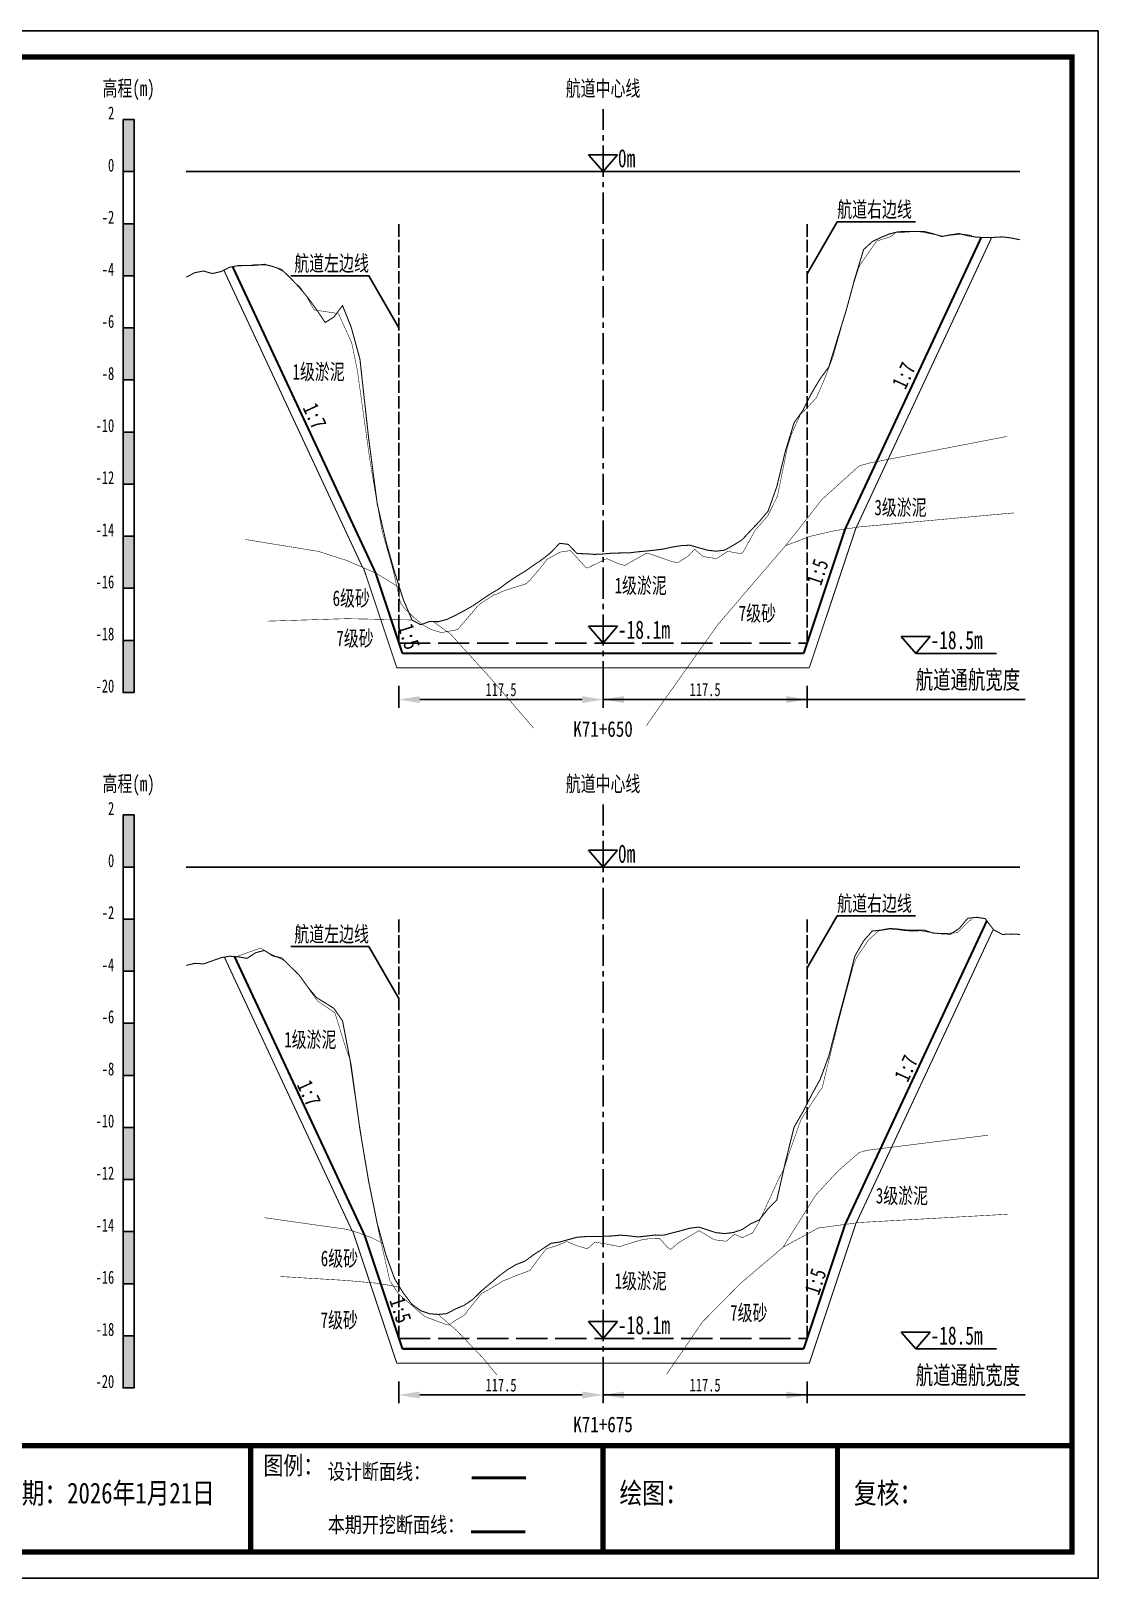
# Model space of a CAD drawing. Header units: millimetres. Extents: x 0 to 1680, y -8762 to 0.
# Drawn here: x 1475.2 to 1680, y -1188 to -891 of the extents above; entities that cross this region are included whole.
import ezdxf
from ezdxf.enums import TextEntityAlignment as Align

# ---------------------------------------------------------------- set-up
doc = ezdxf.new("R2010")
doc.units = ezdxf.units.MM
for name, pattern in [('ACAD_ISO02W100', [15, 12, -3]), ('ACAD_ISO05W100', [33, 24, -3, 0, -3, 0, -3]), ('CENTER2', [1.125, 0.75, -0.125, 0.125, -0.125])]:
    doc.linetypes.add(name, pattern=pattern)
for name, color, linetype in [('0-桩号', 1, 'Continuous'), ('0-航道左右边线标注', 8, 'Continuous'), ('1-疏浚底高', 7, 'Continuous'), ('1-通航宽度', 7, 'Continuous'), ('1-通航底高', 7, 'Continuous'), ('202601', 5, 'Continuous'), ('DMX', 20, 'Continuous'), ('L1', 7, 'Continuous'), ('图幅外框线', 145, 'Continuous'), ('地质分层', 6, 'Continuous'), ('坡比', 1, 'Continuous'), ('尺寸标注', 1, 'Continuous'), ('开挖线', 4, 'Continuous'), ('标尺', 7, 'Continuous'), ('超挖线', 3, 'Continuous'), ('辅助框', 7, 'Continuous'), ('通航底面线', 7, 'ACAD_ISO02W100')]:
    doc.layers.add(name, color=color, linetype=linetype)
doc.styles.get("Standard").update_dxf_attribs({"font": 'arial.ttf'})
doc.styles.add('仿宋', font='仿宋_GB2312.ttf', dxfattribs={"width": 0.8})
doc.styles.add('仿宋GB2312', font='仿宋_GB2312.ttf', dxfattribs={"width": 0.7, "height": 2.5})
doc.styles.add('仿宋体', font='仿宋_GB2312.ttf', dxfattribs={"width": 0.8})
doc.dimstyles.new('2000', dxfattribs={"dimtxt": 3, "dimasz": 2.5, "dimexe": 1.25, "dimexo": 0.625, "dimtad": 1, "dimlfac": 2, "dimdsep": 46, "dimtxsty": 'Standard', "dimcen": 2.5, "dimadec": 0, "dimazin": 0, "dimtfac": 1, "dimtmove": 0, "dimatfit": 3, "dimfxl": 0, "dimarcsym": 0})

# ---------------------------------------------------------------- blocks, each defined once
blk = doc.blocks.new('标尺')
at = {"layer": '标尺', "linetype": 'Continuous'}
for points in [[(-2.116669999959413, 100), (0, 100), (0, 90), (-2.116669999959413, 90)], [(-2.116669999959413, 80), (0, 80), (0, 70), (-2.116669999959413, 70)], [(-2.116669999959413, 60), (0, 60), (0, 50), (-2.116669999959413, 50)], [(-2.116669999959413, 40), (0, 40), (0, 30), (-2.116669999959413, 30)], [(-2.116669999959413, 20), (0, 20), (0, 10), (-2.116669999959413, 10)], [(-2.116669999959413, 0), (0, 0), (0, -10), (-2.116669999959413, -10)]]:
    blk.add_hatch(color=256, dxfattribs=at).paths.add_polyline_path(points)
for p, q in [((-2.116669999959413, -10), (-2.116669999959413, 100)), ((0, -10), (0, 100)), ((-2.116669999959413, 80), (0, 80)), ((-2.116669999959413, 70), (0, 70)), ((-2.116669999959413, 60), (0, 60)), ((-2.116669999959413, 50), (0, 50)), ((-2.116669999959413, 40), (0, 40)), ((-2.116669999959413, 30), (0, 30)), ((-2.116669999959413, 20), (0, 20)), ((-2.116669999959413, 10), (0, 10)), ((-2.116669999959413, 0), (0, 0)), ((-2.116669999959413, -10), (0, -10))]:
    blk.add_line(p, q, dxfattribs=at)
at = {"layer": '标尺'}
for points in [[(-2.116669999959413, 100), (0, 100), (0, 90), (-2.116669999959413, 90)], [(-2.116669999959413, 100), (0, 100), (0, 90), (-2.116669999959413, 90)], [(-2.116669999959413, 80), (0, 80), (0, 70), (-2.116669999959413, 70)], [(-2.116669999959413, 80), (0, 80), (0, 70), (-2.116669999959413, 70)], [(-2.116669999959413, 60), (0, 60), (0, 50), (-2.116669999959413, 50)], [(-2.116669999959413, 60), (0, 60), (0, 50), (-2.116669999959413, 50)], [(-2.116669999959413, 40), (0, 40), (0, 30), (-2.116669999959413, 30)], [(-2.116669999959413, 40), (0, 40), (0, 30), (-2.116669999959413, 30)], [(-2.116669999959413, 20), (0, 20), (0, 10), (-2.116669999959413, 10)], [(-2.116669999959413, 20), (0, 20), (0, 10), (-2.116669999959413, 10)], [(-2.116669999959413, 0), (0, 0), (0, -10), (-2.116669999959413, -10)], [(-2.116669999959413, 0), (0, 0), (0, -10), (-2.116669999959413, -10)]]:
    blk.add_lwpolyline(points, close=True, dxfattribs=at)
at = {"layer": '标尺', "style": '仿宋GB2312', "width": 0.7}
blk.add_text('高程(m)', height=3, dxfattribs=at).set_placement((-1.058334999950603, 106.0000000009313), align=Align.MIDDLE_CENTER)
for s, p in [('2', (-3.816669999971054, 100)), ('0', (-3.816669999971054, 90)), ('-2', (-3.816669999971054, 80)), ('-4', (-3.816669999971054, 70)), ('-6', (-3.816669999971054, 60)), ('-8', (-3.816669999971054, 50)), ('-10', (-3.816669999971054, 40)), ('-12', (-3.816669999971054, 30)), ('-14', (-3.816669999971054, 20)), ('-16', (-3.816669999971054, 10)), ('-18', (-3.816669999971054, 0)), ('-20', (-3.816669999971054, -10))]:
    blk.add_text(s, height=2.5, dxfattribs=at).set_placement(p, align=Align.RIGHT)
blk = doc.blocks.new('通航底高')
at = {"layer": '1-通航底高'}
for p, q in [((-2.762494692986365, 3.232132659759372), (5.923793651163578e-06, 6.932765245437622e-06)), ((2.762506540631875, 3.232132659759372), (-2.762494692986365, 3.232132659759372)), ((5.923793651163578e-06, 6.932765245437622e-06), (2.762506540631875, 3.232132659759372))]:
    blk.add_line(p, q, dxfattribs=at)
at = {"layer": '1-通航底高', "style": '仿宋', "width": 0.7}
blk.add_attdef('通航底高', (2.856129719933961, 0.8203305718488991), '', height=3.5, dxfattribs=at)
blk = doc.blocks.new('疏浚底高')
at = {"layer": '1-疏浚底高'}
for p, q in [((-2.762500616780017, 3.232125726994127), (0, 0)), ((2.762500616838224, 3.232125726994127), (-2.762500616780017, 3.232125726994127)), ((0, 0), (2.762500616838224, 3.232125726994127)), ((-5.923793651163578e-06, -6.932765245437622e-06), (15.51466270413067, -6.932765245437622e-06))]:
    blk.add_line(p, q, dxfattribs=at)
at = {"layer": '1-疏浚底高', "style": '仿宋', "width": 0.7}
blk.add_attdef('疏浚底高', (2.856123796140309, 0.8203236390836537), '', height=3.5, dxfattribs=at)
blk = doc.blocks.new('*D294')
at = {"layer": 'Defpoints', "color": 0}
for p in [(1545.83333333289, -1008.5), (1585, -1008.5), (1585, -1019.352618577313)]:
    blk.add_point(p, dxfattribs=at)
at = {"layer": '尺寸标注', "color": 0, "lineweight": -2, "ltscale": 0.5}
for p, q in [((1545.83333333289, -1016.75), (1545.83333333289, -1020.952618577314)), ((1585, -1016.75), (1585, -1020.952618577314)), ((1549.83333333289, -1019.352618577313), (1581, -1019.352618577313))]:
    blk.add_line(p, q, dxfattribs=at)
at = {"layer": '尺寸标注', "color": 0}
for points in [[(1549.83333333289, -1018.685951910647), (1549.83333333289, -1020.01928524398), (1545.83333333289, -1019.352618577313)], [(1581, -1020.01928524398), (1581, -1018.685951910647), (1585, -1019.352618577313)]]:
    blk.add_solid(points, dxfattribs=at)
at = {"layer": '尺寸标注', "color": 0, "insert": (1565.416666666445, -1017.456190005885), "char_height": 2.5, "attachment_point": 5, "style": '仿宋GB2312'}
blk.add_mtext('117.5', dxfattribs=at)
blk = doc.blocks.new('*D295')
at = {"layer": 'Defpoints', "color": 0}
for p in [(1545.83333333268, -1142), (1585, -1142), (1585, -1152.852588285909)]:
    blk.add_point(p, dxfattribs=at)
at = {"layer": '尺寸标注', "color": 0, "lineweight": -2, "ltscale": 0.5}
for p, q in [((1545.83333333268, -1150.25), (1545.83333333268, -1154.452588285909)), ((1585, -1150.25), (1585, -1154.452588285909)), ((1549.83333333268, -1152.852588285909), (1581, -1152.852588285909))]:
    blk.add_line(p, q, dxfattribs=at)
at = {"layer": '尺寸标注', "color": 0}
for points in [[(1549.83333333268, -1152.185921619243), (1549.83333333268, -1153.519254952576), (1545.83333333268, -1152.852588285909)], [(1581, -1153.519254952576), (1581, -1152.185921619243), (1585, -1152.852588285909)]]:
    blk.add_solid(points, dxfattribs=at)
at = {"layer": '尺寸标注', "color": 0, "insert": (1565.41666666634, -1150.956159714481), "char_height": 2.5, "attachment_point": 5, "style": '仿宋GB2312'}
blk.add_mtext('117.5', dxfattribs=at)
blk = doc.blocks.new('*D351')
at = {"layer": 'Defpoints', "color": 0}
for p in [(1585, -1008.5), (1624.16666666733, -1008.5), (1624.16666666733, -1019.352564838651)]:
    blk.add_point(p, dxfattribs=at)
at = {"layer": '尺寸标注', "color": 0, "lineweight": -2, "ltscale": 0.5}
for p, q in [((1585, -1016.75), (1585, -1020.952564838651)), ((1624.16666666733, -1016.75), (1624.16666666733, -1020.952564838651)), ((1589, -1019.352564838651), (1620.16666666733, -1019.352564838651))]:
    blk.add_line(p, q, dxfattribs=at)
at = {"layer": '尺寸标注', "color": 0}
for points in [[(1589, -1018.685898171985), (1589, -1020.019231505318), (1585, -1019.352564838651)], [(1620.16666666733, -1020.019231505318), (1620.16666666733, -1018.685898171985), (1624.16666666733, -1019.352564838651)]]:
    blk.add_solid(points, dxfattribs=at)
at = {"layer": '尺寸标注', "color": 0, "insert": (1604.583333333665, -1017.456136267223), "char_height": 2.5, "attachment_point": 5, "style": '仿宋GB2312'}
blk.add_mtext('117.5', dxfattribs=at)
blk = doc.blocks.new('*D352')
at = {"layer": 'Defpoints', "color": 0}
for p in [(1585, -1142), (1624.16666666712, -1142), (1624.16666666712, -1152.852534536428)]:
    blk.add_point(p, dxfattribs=at)
at = {"layer": '尺寸标注', "color": 0, "lineweight": -2, "ltscale": 0.5}
for p, q in [((1585, -1150.25), (1585, -1154.452534536428)), ((1624.16666666712, -1150.25), (1624.16666666712, -1154.452534536428)), ((1589, -1152.852534536428), (1620.16666666712, -1152.852534536428))]:
    blk.add_line(p, q, dxfattribs=at)
at = {"layer": '尺寸标注', "color": 0}
for points in [[(1589, -1152.185867869761), (1589, -1153.519201203095), (1585, -1152.852534536428)], [(1620.16666666712, -1153.519201203095), (1620.16666666712, -1152.185867869761), (1624.16666666712, -1152.852534536428)]]:
    blk.add_solid(points, dxfattribs=at)
at = {"layer": '尺寸标注', "color": 0, "insert": (1604.58333333356, -1150.956105964999), "char_height": 2.5, "attachment_point": 5, "style": '仿宋GB2312'}
blk.add_mtext('117.5', dxfattribs=at)

msp = doc.modelspace()

# ---------------------------------------------------------------- linework, layer by layer
at = {"layer": '0-航道左右边线标注', "linetype": 'ACAD_ISO02W100', "ltscale": 0.2}
for points in [[(1545.833333333372, -1008.5), (1545.833333333606, -927.9999999998981)], [(1624.166666666628, -1008.5), (1624.166666666862, -928.0000000001019)], [(1545.833333333372, -1142), (1545.833333333606, -1061.499999998967)], [(1624.166666666628, -1142), (1624.166666666862, -1061.499999999171)]]:
    msp.add_lwpolyline(points, dxfattribs=at)
at = {"layer": '0-航道左右边线标注'}
for points in [[(1624.166666666804, -937.6490849514012), (1629.940169358729, -927.6490849514175), (1644.940169358729, -927.6490849514612)], [(1545.833333333026, -947.9999999998981), (1540.059830641159, -937.9999999998818), (1525.059830641159, -937.9999999998381)], [(1624.166666666804, -1070.883997733574), (1629.940169358729, -1060.88399773359), (1644.940169358729, -1060.883997733634)], [(1545.833333333026, -1076.767896031954), (1540.059830641159, -1066.767896031937), (1525.059830641159, -1066.767896031894)]]:
    msp.add_lwpolyline(points, dxfattribs=at)
at = {"layer": '1-通航宽度'}
for points in [[(1585, -1019.35), (1666, -1019.35)], [(1585, -1152.85), (1666, -1152.85)]]:
    msp.add_lwpolyline(points, dxfattribs=at)
at = {"layer": '202601', "color": 1, "linetype": 'Continuous', "const_width": 0.1}
for points in [[(1514.166000000389, -936.2000000000007), (1517.266370370759, -935.9999995231628), (1518.066370370759, -935.849999666214), (1520.323037037426, -935.9499995708502), (1522.203037037425, -936.4000003337824), (1524.083037037426, -937.4500005245172), (1525.956370370759, -939.4000010490454), (1526.843037037426, -940.1499991416931), (1528.113037037426, -942.0000009536852), (1529.543037037426, -944.549999713905), (1534.129703704093, -945.2499990463366), (1534.189703704093, -945.2499990463366), (1534.246370370759, -945.3499989509583), (1536.753037037426, -950.8500008583142), (1537.836370370759, -956.099999427799), (1540.163037037426, -972.8000001907349), (1541.333037037426, -979.9000005722046), (1542.593037037426, -987.0000009536852), (1544.703037037425, -994.4499998092615), (1546.126370370759, -1000.799997329719), (1546.866370370759, -1001.800001144413), (1548.739703704093, -1003.649995803844), (1550.429703704093, -1004.999998092644), (1551.986370370759, -1005.899999618534), (1553.986370370759, -1006.500003814705), (1556.683037037425, -1006.000001907352), (1556.946370370759, -1005.950000762943), (1557.143037037426, -1005.849998474125), (1561.036370370759, -1001.299999237064), (1561.436370370759, -1000.950000762943), (1564.209703704093, -999.1499977111853), (1564.369703704093, -999.1999988555945), (1566.036370370759, -998.4500007629431), (1570.159703704093, -997.1499996185339), (1571.009703704093, -996.4000015258825), (1573.709703704093, -993.1999998092615), (1574.226370370759, -992.4500017166138), (1576.746370370759, -991.0499982833826), (1578.743037037426, -990.7500009536852), (1581.693037037425, -993.9999990463366), (1581.899703704093, -994.100001335144), (1582.113037037426, -994.0500001907349), (1585.736370370759, -992.2999982833899), (1588.119703704093, -993.3499984741247), (1589.176370370759, -993.599999427799), (1593.256370370759, -991.2999992370642), (1593.516370370759, -991.2499980926441), (1596.053037037426, -992.0999984741247), (1598.269703704093, -992.8999977111926), (1599.426370370759, -993.0500011444128), (1601.423037037426, -991.75), (1602.556370370758, -990.5), (1604.213037037426, -991.8999986648596), (1606.803037037426, -992.2999982833899), (1608.919703704093, -990.8999996185339), (1611.436370370759, -991.3500003814734), (1611.873037037426, -991.0499982833826), (1614.219703704093, -986.8000011444128), (1616.609703704093, -984.100001335144), (1618.473037037425, -980.3000001907349), (1620.386370370759, -970.8999996185339), (1621.206370370759, -968.3000020980835), (1622.896370370759, -964.5999984741247), (1624.193037037425, -963.3499984741247), (1625.983037037426, -961.3500003814734), (1627.633037037426, -957.5000004768444), (1629.139703704093, -953.4999995231701), (1633.139703704093, -939.4000010490454), (1634.073037037426, -936.4000003337824), (1634.356370370759, -935.849999666214), (1637.506370370759, -931.3500003814734), (1640.263037037426, -930.450000047691), (1641.139703704093, -929.6999995708502), (1642.769703704093, -929.6499996185339), (1645.006370370759, -929.4999997615851), (1646.119703704093, -929.599999666214), (1648.739703704093, -930.1000003814734), (1650.213037037425, -930.4000000953747), (1653.273037037426, -930.0500004291607), (1653.906370370759, -930.0000004768444), (1655.833037037426, -930.2500002384186)], [(1514.166, -1068.699999998837), (1514.639703703704, -1068.700000284935), (1516.189703703704, -1068.149999617366), (1519.27637037037, -1067.049999474319), (1520.99637037037, -1068.099999665039), (1523.959703703704, -1069.549999474319), (1525.67637037037, -1071.200000284927), (1526.70637037037, -1072.350000380306), (1529.05637037037, -1075.649999617366), (1530.16637037037, -1077.199999331253), (1530.63637037037, -1077.499999045154), (1533.53637037037, -1079.499999521995), (1535.70637037037, -1086.499999998836), (1536.329703703704, -1088.149999617366), (1537.25637037037, -1094.549998282215), (1539.91637037037, -1111.499999998836), (1542.093037037037, -1122.249998091487), (1544.08637037037, -1130.95000171545), (1545.793037037037, -1133.499998091487), (1550.67637037037, -1137.699998854427), (1550.753037037037, -1137.749999998836), (1550.773037037037, -1137.749999998836), (1551.07637037037, -1137.900003432056), (1554.953037037037, -1139.349998472957), (1555.34637037037, -1139.450000761775), (1556.749703703704, -1138.499998091487), (1558.433037037037, -1137.500003813529), (1559.063037037037, -1136.600002287647), (1561.64637037037, -1133.399995802669), (1563.713037037037, -1132.249998091487), (1565.78637037037, -1130.95000171545), (1566.62637037037, -1130.649999617366), (1568.159703703704, -1129.999999045154), (1570.973037037037, -1128.949998854427), (1572.77637037037, -1126.499999998836), (1574.08637037037, -1124.799999235896), (1575.933037037037, -1124.250000952503), (1578.04637037037, -1123.40000057104), (1579.823037037037, -1124.149998663685), (1581.979703703704, -1124.799999235896), (1583.453037037037, -1123.499998091487), (1585.203037037037, -1123.800000189571), (1588.333037037037, -1124.399999617366), (1588.819703703704, -1124.149998663685), (1592.293037037037, -1123.099998472957), (1594.539703703704, -1122.749999998836), (1595.833037037037, -1122.800001143245), (1597.319703703704, -1124.450000761768), (1597.939703703704, -1124.949997900756), (1599.59637037037, -1123.549999235896), (1603.419703703704, -1121.300000189571), (1606.323037037037, -1123.050002096919), (1608.63637037037, -1123.349999426635), (1610.249703703704, -1122.000001906177), (1611.73637037037, -1122.649997710017), (1613.673037037037, -1121.750000952517), (1614.873037037037, -1119.799999235896), (1618.713037037037, -1111.35000133398), (1619.66637037037, -1109.549998282215), (1619.883037037037, -1108.949998854427), (1620.513037037037, -1106.950000761775), (1622.973037037037, -1099.999999045154), (1626.60637037037, -1094.450000761768), (1627.04637037037, -1093.949998854419), (1627.449703703704, -1092.249998091487), (1629.549703703704, -1083.700000284935), (1630.229703703704, -1080.949999331253), (1633.03637037037, -1070.399999855774), (1633.61637037037, -1068.950000046516), (1635.94637037037, -1065.499999760417), (1637.89637037037, -1063.750000237244), (1639.48637037037, -1063.500000475677), (1641.319703703704, -1063.500000475677), (1643.089703703704, -1063.750000237244), (1644.713037037037, -1063.800000189571), (1646.00637037037, -1063.750000237244), (1647.409703703704, -1063.999999998836), (1649.18637037037, -1064.249999760417), (1651.369703703704, -1064.199999808094), (1652.393037037037, -1064.149999855774), (1653.03637037037, -1064.099999903465), (1655.363037037037, -1061.749999760417), (1655.833037037037, -1061.599999903465)]]:
    msp.add_lwpolyline(points, dxfattribs=at)
at = {"layer": 'DMX', "color": 7, "linetype": 'Continuous', "const_width": 0.2}
for points in [[(1505, -938.2700000000186), (1505, -938.2700000000186), (1506.666666666628, -937.3950000000186), (1508.333333333372, -937.0849999999627), (1510, -937.5750000001863), (1511.666666666628, -937.1949999998324), (1513.333333333372, -936.3599999998696), (1515, -936.0499999998137), (1516.666666666628, -936.0150000001304), (1518.333333333372, -935.9849999998696), (1520, -935.7999999998137), (1521.666666666628, -936.2349999998696), (1523.333333333372, -936.8149999999441), (1525, -938.4300000001676), (1526.666666666628, -940.1850000000559), (1528.333333333372, -942.2000000001863), (1530, -944.4700000002049), (1531.666666666628, -946.9750000000931), (1533.333333333372, -945.9350000000559), (1535, -943.7250000000931), (1536.666666666628, -947.8799999998882), (1538.333333333372, -953.9799999999814), (1540, -969.1000000000931), (1541.666666666628, -981.8349999999627), (1543.333333333372, -988.9950000001118), (1545, -994.9350000000559), (1546.666666666628, -1000.165000000037), (1548.333333333372, -1004.080000000075), (1550, -1004.995000000112), (1551.666666666628, -1004.379999999888), (1553.333333333372, -1004.404999999795), (1555, -1003.979999999981), (1556.666666666628, -1003.185000000056), (1558.333333333372, -1002.305000000168), (1560, -1001.35999999987), (1561.666666666628, -1000.220000000205), (1563.333333333372, -999.0849999999627), (1565, -998.1299999998882), (1566.666666666628, -996.8700000001118), (1568.333333333372, -995.7400000002235), (1570, -994.7450000001118), (1571.666666666628, -993.5750000001863), (1573.333333333372, -992.4399999999441), (1575, -991.1150000002235), (1576.666666666628, -989.3500000000931), (1578.333333333372, -989.5649999999441), (1580, -991.3250000001863), (1581.666666666628, -991.3650000002235), (1583.333333333372, -991.4900000002235), (1585, -991.4049999997951), (1586.666666666628, -991.2599999997765), (1588.333333333372, -991.214999999851), (1590, -991.1949999998324), (1591.666666666628, -990.9900000002235), (1593.333333333372, -990.839999999851), (1595, -990.6699999999255), (1596.666666666628, -990.4399999999441), (1598.333333333372, -990.0750000001863), (1600, -989.8100000000559), (1601.666666666628, -989.7200000002049), (1603.333333333372, -990.2000000001863), (1605, -990.6699999999255), (1606.666666666628, -990.8700000001118), (1608.333333333372, -990.6699999999255), (1610, -989.7299999999814), (1611.666666666628, -988.7000000001863), (1613.333333333372, -986.910000000149), (1615, -985.1699999999255), (1616.666666666628, -983.1949999998324), (1618.333333333372, -978.5200000000186), (1620, -971.6549999997951), (1621.666666666628, -966.2000000001863), (1623.333333333372, -963.8849999997765), (1625, -960.5649999999441), (1626.666666666628, -957.7749999999069), (1628.333333333372, -955.4950000001118), (1630, -950.0249999999069), (1631.666666666628, -944.6400000001304), (1633.333333333372, -938.4900000002235), (1635, -932.9750000000931), (1636.666666666628, -931.4500000001863), (1638.333333333372, -930.6349999997765), (1640, -929.9599999999627), (1641.666666666628, -929.5499999998137), (1643.333333333372, -929.5049999998882), (1645, -929.5200000000186), (1646.666666666628, -929.5049999998882), (1648.333333333372, -929.9249999998137), (1650, -930.464999999851), (1651.666666666628, -930.1400000001304), (1653.333333333372, -929.8950000000186), (1655, -930.3100000000559), (1656.666666666628, -930.5950000002049), (1658.333333333372, -930.6549999997951), (1660, -930.6299999998882), (1661.666666666628, -930.5400000000373), (1663.333333333372, -930.7450000001118), (1665, -931.089999999851)], [(1505, -1070.39000000013), (1505, -1070.39000000013), (1506.666666666628, -1069.990000000224), (1508.333333333372, -1070.100000000093), (1510, -1069.509999999776), (1511.666666666628, -1068.919999999925), (1513.333333333372, -1068.625), (1515, -1068.75), (1516.666666666628, -1069.040000000037), (1518.333333333372, -1067.950000000186), (1520, -1067.509999999776), (1521.666666666628, -1068.584999999963), (1523.333333333372, -1068.950000000186), (1525, -1070.634999999776), (1526.666666666628, -1072.229999999981), (1528.333333333372, -1074.549999999814), (1530, -1076.564999999944), (1531.666666666628, -1077.580000000075), (1533.333333333372, -1078.629999999888), (1535, -1081.040000000037), (1536.666666666628, -1089.705000000075), (1538.333333333372, -1101.875), (1540, -1111.774999999907), (1541.666666666628, -1119.970000000205), (1543.333333333372, -1125.98499999987), (1545, -1130.555000000168), (1546.666666666628, -1133.294999999925), (1548.333333333372, -1135.464999999851), (1550, -1136.669999999925), (1551.666666666628, -1137.25), (1553.333333333372, -1137.39000000013), (1555, -1137.240000000224), (1556.666666666628, -1136.354999999981), (1558.333333333372, -1135.645000000019), (1560, -1134.509999999776), (1561.666666666628, -1132.865000000224), (1563.333333333372, -1131.455000000075), (1565, -1130.040000000037), (1566.666666666628, -1128.794999999925), (1568.333333333372, -1127.810000000056), (1570, -1127.169999999925), (1571.666666666628, -1125.930000000168), (1573.333333333372, -1124.854999999981), (1575, -1123.75), (1576.666666666628, -1123.490000000224), (1578.333333333372, -1123.029999999795), (1580, -1122.575000000186), (1581.666666666628, -1122.450000000186), (1583.333333333372, -1122.439999999944), (1585, -1122.399999999907), (1586.666666666628, -1122.330000000075), (1588.333333333372, -1122.174999999814), (1590, -1122.299999999814), (1591.666666666628, -1122.524999999907), (1593.333333333372, -1122.339999999851), (1595, -1122.145000000019), (1596.666666666628, -1122.185000000056), (1598.333333333372, -1121.729999999981), (1600, -1121.299999999814), (1601.666666666628, -1120.839999999851), (1603.333333333372, -1120.620000000112), (1605, -1121.145000000019), (1606.666666666628, -1121.689999999944), (1608.333333333372, -1121.865000000224), (1610, -1121.669999999925), (1611.666666666628, -1121.120000000112), (1613.333333333372, -1119.990000000224), (1615, -1119.23499999987), (1616.666666666628, -1117.125), (1618.333333333372, -1115.459999999963), (1620, -1108.14000000013), (1621.666666666628, -1101.424999999814), (1623.333333333372, -1098.549999999814), (1625, -1095.290000000037), (1626.666666666628, -1092.270000000019), (1628.333333333372, -1087.754999999888), (1630, -1081.279999999795), (1631.666666666628, -1075.024999999907), (1633.333333333372, -1068.595000000205), (1635, -1065.689999999944), (1636.666666666628, -1063.790000000037), (1638.333333333372, -1063.625), (1640, -1063.299999999814), (1641.666666666628, -1063.424999999814), (1643.333333333372, -1063.620000000112), (1645, -1063.64000000013), (1646.666666666628, -1063.634999999776), (1648.333333333372, -1064.165000000037), (1650, -1064.305000000168), (1651.666666666628, -1064.39000000013), (1653.333333333372, -1063.310000000056), (1655, -1061.350000000093), (1656.666666666628, -1061.154999999795), (1658.333333333372, -1061.395000000019), (1660, -1063.604999999981), (1661.666666666628, -1064.444999999832), (1663.333333333372, -1064.35999999987), (1665, -1064.439999999944)]]:
    msp.add_lwpolyline(points, dxfattribs=at)
at = {"layer": 'L1', "linetype": 'CENTER2', "ltscale": 8}
for p, q in [((1585, -1018), (1585, -906)), ((1585, -1151.499999999069), (1585, -1039.499999999069))]:
    msp.add_line(p, q, dxfattribs=at)
at = {"layer": 'L1'}
for p, q in [((1582.23749938322, -914.767874272773), (1585, -917.9999999997672)), ((1587.762500616838, -914.767874272773), (1582.23749938322, -914.767874272773)), ((1585, -917.9999999997672), (1587.762500616838, -914.767874272773)), ((1505, -917.9999999997672), (1665, -918.0000000002328)), ((1582.23749938322, -1048.267874271842), (1585, -1051.499999998836)), ((1587.762500616838, -1048.267874271842), (1582.23749938322, -1048.267874271842)), ((1585, -1051.499999998836), (1587.762500616838, -1048.267874271842)), ((1505, -1051.499999998836), (1665, -1051.499999999302))]:
    msp.add_line(p, q, dxfattribs=at)
at = {"layer": '图幅外框线'}
msp.add_lwpolyline([(1260.000000000199, -890.9999999997672), (1680.000000000199, -890.9999999997672), (1680.000000000199, -1187.999999999767), (1260.000000000199, -1187.999999999767)], close=True, dxfattribs=at)
at = {"layer": '地质分层', "linetype": 'ACAD_ISO05W100', "ltscale": 0.2, "const_width": 0.1, "flags": 128}
for points in [[(1619.996804843191, -989.8264957349747), (1623.341615360463, -985.6368439588696), (1627.001155187725, -980.9501899341121), (1634.166901093908, -974.491778625641), (1636.269779591123, -973.9134971848689), (1662.513624922605, -968.8416580269113)], [(1593.333333333372, -1024.345600701403), (1596.60645399685, -1019.647738117725), (1607.046001289273, -1004.944089334924), (1619.996804843191, -989.8264957349747), (1624.745680564083, -988.0183606110513), (1629.430226434139, -986.9463995816186), (1634.166901093908, -986.2140007945709), (1663.783374688488, -983.5280931506536)], [(1516.308105964912, -988.6186561025679), (1530.385749800946, -990.9095646473579), (1535.833739167079, -992.666856796015), (1541.511140443035, -995.1417015576735), (1545.931175715406, -997.8570293947123)], [(1520.614532419597, -1004.303255104925), (1535.833739167079, -1003.826856786385), (1548.333333333372, -1004.080000000075)], [(1552.394144330174, -1004.390912164934), (1555.739485284197, -1006.787729413714), (1563.338462038315, -1015.175179956947), (1571.666666666628, -1024.835723446216)], [(1619.543505788082, -1124.488262732979), (1625.872606277466, -1114.407338921446), (1630.234904873534, -1109.7329337704), (1634.166901093908, -1106.301556297578), (1635.622978395084, -1105.890814424492), (1658.882106597419, -1102.980817595962)], [(1519.991652018041, -1118.820792722981), (1535.833739167079, -1121.056212638505), (1537.782144880388, -1121.62857018318), (1540.536197205889, -1122.636098780669), (1542.707778234384, -1123.727371647954)], [(1597.200454496961, -1148.886767951436), (1604.040097170626, -1138.867870076094), (1611.335854050587, -1131.47555728443), (1619.543505788082, -1124.488262732979), (1626.286606884561, -1120.808768161107), (1634.166901093908, -1119.746000635903), (1662.680320890321, -1118.155484321838)], [(1522.96645910386, -1130.108079589903), (1535.833739167079, -1130.876212619245), (1541.547277929028, -1131.39857395133), (1544.21794919949, -1131.830539714545), (1546.000188241596, -1132.199309469201)], [(1553.333333333372, -1137.39000000013), (1556.985673244344, -1140.559187858831), (1562.088576723239, -1145.910636924673), (1564.61782081059, -1148.997654338655)]]:
    msp.add_lwpolyline(points, dxfattribs=at)
at = {"layer": '开挖线', "linetype": 'Continuous', "const_width": 0.4, "flags": 128}
for points in [[(1631.455589361522, -986.6332319148701), (1657.591231564666, -930.6282843363051)], [(1541.358368891697, -995.0751066747011), (1513.908096347349, -936.2530940792481)], [(1623.499999999975, -1010.5), (1631.455589361522, -986.6332319148701)], [(1546.500000000025, -1010.5), (1541.358368891697, -995.0751066747011)], [(1546.500000000025, -1010.5), (1623.499999999975, -1010.5)], [(1631.463118880469, -1120.110643358032), (1658.66099525206, -1061.829479704202)], [(1539.217945398635, -1122.153836195387), (1514.270627123627, -1068.695297034271)], [(1546.500000000025, -1144), (1539.217945398635, -1122.153836195387)], [(1623.499999999975, -1144), (1631.463118880469, -1120.110643358032)], [(1546.500000000025, -1144), (1623.499999999975, -1144)]]:
    msp.add_lwpolyline(points, dxfattribs=at)
at = {"layer": '超挖线', "linetype": 'ACAD_ISO02W100', "ltscale": 0.5, "const_width": 0.2, "flags": 128}
for points in [[(1633.61112736708, -986.2999361886268), (1659.587543727782, -930.6361868439485)], [(1538.847618525087, -993.9806416033393), (1512.218608453778, -936.918477164495)], [(1624.583345180829, -1013.25), (1633.564285508586, -986.3071790167305)], [(1545.416654819127, -1013.25), (1539.01834215383, -994.055062004109)], [(1545.416654819127, -1013.25), (1624.583345180829, -1013.25)], [(1633.597445968581, -1119.822799597741), (1659.896478325953, -1063.467730260194)], [(1536.844248262309, -1121.35305661749), (1512.321406959417, -1068.804110968136)], [(1545.416654819127, -1146.75), (1536.962595458549, -1121.387821918268)], [(1624.583345180829, -1146.75), (1633.557272671891, -1119.828217526815)], [(1545.416654819127, -1146.75), (1624.583345180829, -1146.75)]]:
    msp.add_lwpolyline(points, dxfattribs=at)
at = {"layer": '辅助框', "color": 24, "const_width": 1}
msp.add_lwpolyline([(1675.000000000199, -1182.999999999767), (1675.000000000199, -895.9999999997672), (1285.000000000199, -895.9999999997672), (1285.000000000199, -1182.999999999767)], close=True, dxfattribs=at)
for points in [[(1285.000000000199, -1162.581966023159), (1675.000000000199, -1162.581966023159)], [(1517.378776566084, -1162.581966023159), (1517.378776566084, -1182.999999999767)], [(1585.000000000199, -1162.581966023159), (1585.000000000199, -1182.999999999767)], [(1630.000000000199, -1162.581966023159), (1630.000000000199, -1162.581966023159), (1630.000000000199, -1182.999999999767)]]:
    msp.add_lwpolyline(points, dxfattribs=at)
at = {"layer": '辅助框', "color": 7, "lineweight": 50}
msp.add_lwpolyline([(1559.788639145981, -1168.780435455889), (1570.147138755762, -1168.780435455889)], dxfattribs=at)
at = {"layer": '辅助框', "color": 1, "lineweight": 50}
msp.add_lwpolyline([(1559.716763842566, -1179.106961125548), (1570.075263452347, -1179.106961125548)], dxfattribs=at)
at = {"layer": '通航底面线', "ltscale": 0.5}
for points in [[(1545.833333333372, -1008.5), (1585, -1008.5), (1624.166666666628, -1008.5)], [(1545.833333333372, -1142), (1585, -1142), (1624.166666666628, -1142)]]:
    msp.add_lwpolyline(points, dxfattribs=at)

# ---------------------------------------------------------------- block references
at = {"layer": '1-疏浚底高'}
for p in [(1645, -1010.5), (1645, -1144)]:
    msp.add_blockref('疏浚底高', p, dxfattribs=at).add_auto_attribs({'疏浚底高': '-18.5m'})
at = {"layer": '1-通航底高'}
for p in [(1585, -1008.5), (1585, -1142)]:
    msp.add_blockref('通航底高', p, dxfattribs=at).add_auto_attribs({'通航底高': '-18.1m'})
at = {"layer": '标尺'}
for p in [(1495, -1008), (1495, -1141.499999999069)]:
    msp.add_blockref('标尺', p, dxfattribs=at)

# ---------------------------------------------------------------- texts
at = {"layer": '0-桩号', "style": '仿宋', "width": 0.8}
for s, p in [('K71+650', (1585, -1025.0289)), ('K71+675', (1585, -1158.5289))]:
    msp.add_text(s, height=3, dxfattribs=at).set_placement(p, align=Align.MIDDLE)
at = {"layer": '0-航道左右边线标注', "style": '仿宋', "width": 0.7}
for p in [(1629.940169358729, -927.6490849514175), (1629.940169358729, -1060.88399773359)]:
    msp.add_text('航道右边线', height=3, dxfattribs=at).set_placement(p, align=Align.BOTTOM_LEFT)
for p in [(1540.059830641159, -937.9999999998818), (1540.059830641159, -1066.767896031937)]:
    msp.add_text('航道左边线', height=3, dxfattribs=at).set_placement(p, align=Align.BOTTOM_RIGHT)
at = {"layer": '1-通航宽度', "style": '仿宋', "width": 0.7}
for p in [(1645, -1018.35), (1645, -1151.85)]:
    msp.add_text('航道通航宽度', height=3.5, dxfattribs=at).set_placement(p, align=Align.BOTTOM_LEFT)
at = {"layer": 'L1', "style": '仿宋', "width": 0.7}
for p in [(1585, -902.02892156085), (1585, -1035.528921559919)]:
    msp.add_text('航道中心线', height=3, dxfattribs=at).set_placement(p, align=Align.MIDDLE_CENTER)
for p in [(1587.856123795325, -917.1796694293153), (1587.856123795325, -1050.679669428384)]:
    msp.add_text('0m ', height=3.5, dxfattribs=at).set_placement(p)
at = {"layer": '地质分层', "linetype": 'Continuous', "width": 0.7}
for s, style, p in [('1级淤泥', '仿宋体', (1530.414946241988, -956.4142038755076)), ('3级淤泥', '仿宋体', (1642.086882008152, -982.467391489914)), ('1级淤泥', '仿宋体', (1592.220252405306, -997.4563628365745)), ('6级砂', '仿宋GB2312', (1536.672905046573, -999.8969597036776)), ('7级砂', '仿宋GB2312', (1614.60548062779, -1002.795320545989)), ('7级砂', '仿宋GB2312', (1537.402596551532, -1007.600287923899)), ('1级淤泥', '仿宋体', (1528.8222814381, -1084.620787096063)), ('3级淤泥', '仿宋体', (1642.361097612571, -1114.584261413853)), ('6级砂', '仿宋GB2312', (1534.403242009881, -1126.628570679473)), ('1级淤泥', '仿宋体', (1592.220252405306, -1130.956362836574)), ('7级砂', '仿宋GB2312', (1534.363750671822, -1138.468922243548)), ('7级砂', '仿宋GB2312', (1612.968721105965, -1137.066474010509))]:
    msp.add_text(s, height=3, dxfattribs=dict(at, style=style)).set_placement(p, align=Align.MIDDLE_CENTER)
at = {"layer": '坡比', "style": '仿宋体', "width": 0.8}
for s, rotation, p in [('1:7', 65, (1642.726071121113, -957.1554963147428)), ('1:7', 295, (1529.659972115443, -964.9275350373009)), ('1:5', 72, (1626.183398999994, -994.880516843139)), ('1:5', 288, (1547.750888409821, -1007.259261212996)), ('1:7', 65, (1643.15487155658, -1090.151812123149)), ('1:7', 295, (1528.553292081349, -1094.911307877886)), ('1:5', 72, (1625.759146680219, -1131.089037674392)), ('1:5', 288, (1546.111880381359, -1136.543581732662))]:
    msp.add_text(s, height=3, rotation=rotation, dxfattribs=at).set_placement(p, align=Align.MIDDLE)
at = {"layer": '辅助框', "insert": (1519.826933959573, -1164.631954133724), "char_height": 3.5, "width": 20.65205776894732, "attachment_point": 1, "style": '仿宋'}
msp.add_mtext('{\\C3;图例：}', dxfattribs=at)
at = {"layer": '辅助框', "color": 7, "lineweight": 50, "insert": (1532.165376210583, -1166.051345709766), "char_height": 3, "width": 26.24716962347821, "attachment_point": 1, "style": '仿宋'}
msp.add_mtext('设计断面线：', dxfattribs=at)
at = {"layer": '辅助框', "lineweight": 0, "char_height": 4, "width": 115.8863471220259, "attachment_point": 1}
for s, insert in [('{\\fKaiTi|b0|i0|c134|p49;\\W0.8;测量日期：2026年1月21日}', (1460.328427526565, -1169.682042506852)), ('{\\fKaiTi|b0|i0|c134|p49;\\W0.8;绘图：}', (1588.155093369669, -1169.682042506852)), ('{\\fKaiTi|b0|i0|c134|p49;\\W0.8;复核：}', (1633.155093369669, -1169.682042506852))]:
    msp.add_mtext(s, dxfattribs=dict(at, insert=insert))
at = {"layer": '辅助框', "color": 1, "insert": (1532.165376210583, -1176.26036269807), "char_height": 3, "width": 26.24716962347821, "attachment_point": 1, "style": '仿宋'}
msp.add_mtext('本期开挖断面线：', dxfattribs=at)

# ---------------------------------------------------------------- dimensions: what is measured, and where the dimension line sits
at = {"layer": '尺寸标注', "ltscale": 0.5}
for p1, p2, distance, picture, middle in [((1545.83333333289, -1008.5), (1585, -1008.5), -10.852618577313024, '*D294', (1565.416666666445, -1017.456190005885)), ((1585, -1008.5), (1624.16666666733, -1008.5), -10.852564838651006, '*D351', (1604.583333333665, -1017.456136267223)), ((1545.83333333268, -1142), (1585, -1142), -10.85258828590895, '*D295', (1565.41666666634, -1150.956159714481)), ((1585, -1142), (1624.16666666712, -1142), -10.852534536428038, '*D352', (1604.58333333356, -1150.956105964999))]:
    dim = msp.add_aligned_dim(p1=p1, p2=p2, distance=distance, dimstyle='2000', override={"dimtxt": 3.5, "dimasz": 4, "dimexe": 1.6, "dimexo": 8.25, "dimlfac": 3, "dimtxsty": '仿宋GB2312'}, dxfattribs=at)
    dim.commit()
    dim.dimension.update_dxf_attribs({"geometry": picture, "text_midpoint": middle})

doc.saveas('drawing.dxf')
